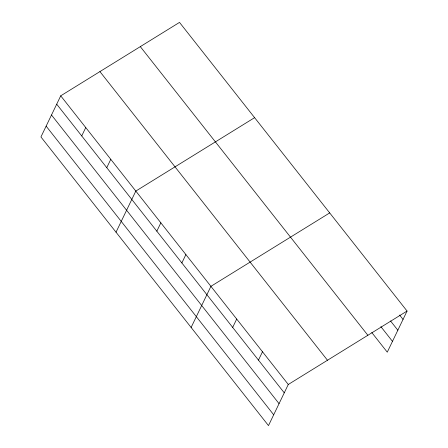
<?xml version="1.0" encoding="UTF-8"?>
<svg xmlns="http://www.w3.org/2000/svg" width="448" height="448" viewBox="0 0 448 448"><rect width="100%" height="100%" fill="white"/><g stroke="black" fill="none" stroke-linecap="round" stroke-linejoin="round"><path stroke-width="0.67" d="M60.726 95.827L40.936 136.948L268.492 425.6L288.282 384.479L407.064 311.052L179.508 22.4L60.726 95.827L288.282 384.479M81.732 135.934L85.758 127.579M106.764 167.686L110.785 159.326M116.026 232.204L135.817 191.078L254.604 117.656M156.828 231.19L160.849 222.83M181.86 262.942L185.881 254.582M191.122 327.46L210.913 286.334L329.7 212.912M232.68 327.404L236.701 319.049M258.468 360.119L262.494 351.764M407.064 311.052L387.274 352.173L371.801 332.545M399.605 315.045L403.043 319.407M390.533 320.953L397.841 330.221M380.873 326.642L392.482 341.365M140.308 46.631L367.87 335.283M99.926 71.596L327.482 360.248M56.7 104.182L284.262 392.834M51.498 114.996L279.054 403.648M46.138 126.134L273.694 414.786"/></g></svg>
